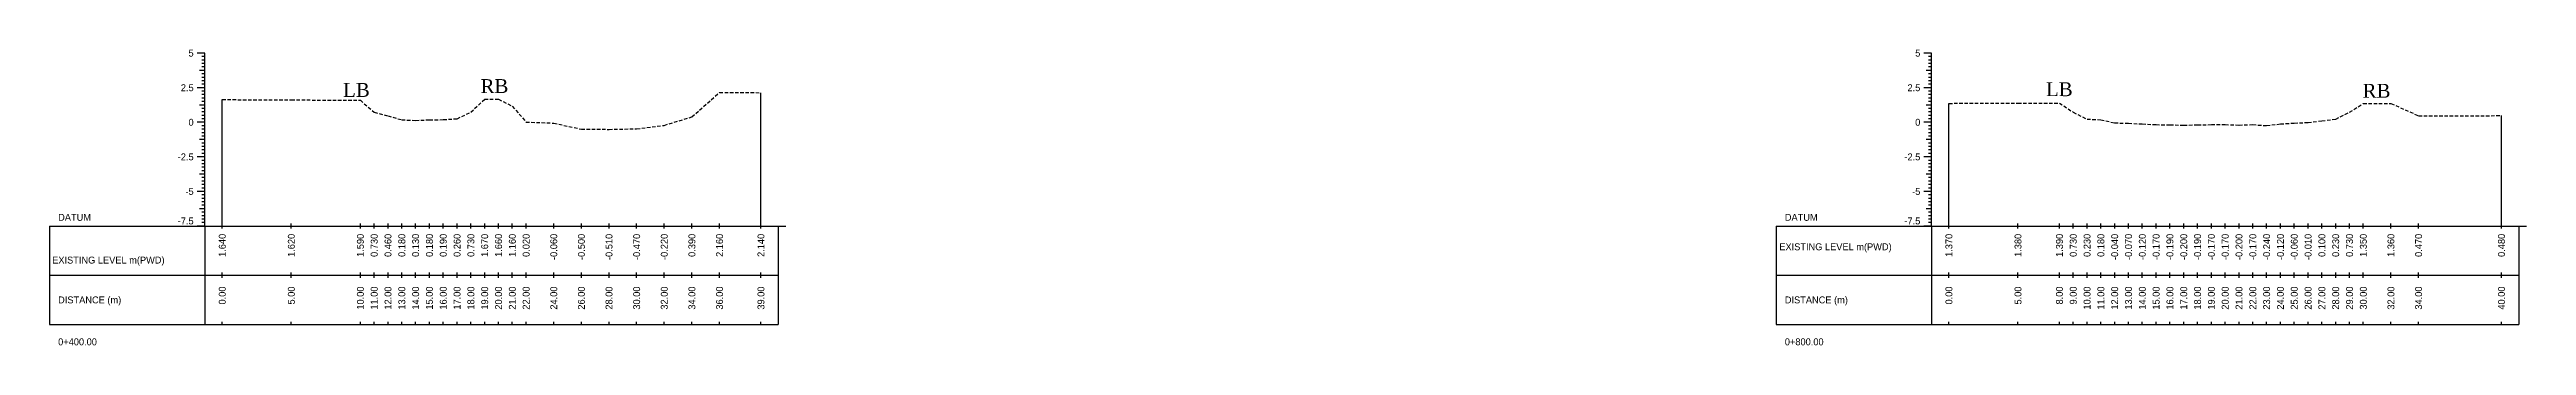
# Model space of a CAD drawing. Header units: inches. Extents: x 4752 to 6808, y -1487 to -426.
# Drawn here: x 5068 to 5247.3, y -1111.8 to -1090.4 of the extents above; entities that cross this region are included whole.
import ezdxf
from ezdxf.enums import TextEntityAlignment as Align

# ---------------------------------------------------------------- set-up
doc = ezdxf.new("R2010")
doc.units = ezdxf.units.IN
doc.header["$MEASUREMENT"] = 0
doc.linetypes.add('HIDDEN', pattern=[0.375, 0.25, -0.125])
doc.layers.add('CS_Drawing', color=7, linetype='Continuous')
doc.layers.add('GL', color=3, linetype='HIDDEN')
doc.styles.add('romans', font='romans.shx')

msp = doc.modelspace()

# ---------------------------------------------------------------- linework, layer by layer
at = {"layer": 'CS_Drawing'}
for p, q in [((5079.21, -1090.67), (5078.64, -1090.67)), ((5079.21, -1090.67), (5078.81, -1090.67)), ((5079.21, -1091.92), (5078.81, -1091.92)), ((5079.21, -1090.67), (5078.98, -1090.67)), ((5079.21, -1090.92), (5078.98, -1090.92)), ((5079.21, -1091.17), (5078.98, -1091.17)), ((5079.21, -1091.42), (5078.98, -1091.42)), ((5079.21, -1091.67), (5078.98, -1091.67)), ((5079.21, -1091.92), (5078.98, -1091.92)), ((5079.21, -1103.17), (5079.21, -1090.67)), ((5204.21, -1090.67), (5203.64, -1090.67)), ((5204.21, -1090.67), (5203.81, -1090.67)), ((5204.21, -1091.92), (5203.81, -1091.92)), ((5204.21, -1090.67), (5203.98, -1090.67)), ((5204.21, -1090.92), (5203.98, -1090.92)), ((5204.21, -1091.17), (5203.98, -1091.17)), ((5204.21, -1091.42), (5203.98, -1091.42)), ((5204.21, -1091.67), (5203.98, -1091.67)), ((5204.21, -1091.92), (5203.98, -1091.92)), ((5204.21, -1103.17), (5204.21, -1090.67)), ((5079.21, -1093.17), (5078.64, -1093.17)), ((5079.21, -1093.17), (5078.81, -1093.17)), ((5079.21, -1092.17), (5078.98, -1092.17)), ((5079.21, -1092.42), (5078.98, -1092.42)), ((5079.21, -1092.67), (5078.98, -1092.67)), ((5079.21, -1092.92), (5078.98, -1092.92)), ((5079.21, -1093.17), (5078.98, -1093.17)), ((5079.21, -1093.42), (5078.98, -1093.42)), ((5079.21, -1093.67), (5078.98, -1093.67)), ((5119.46, -1103.17), (5119.46, -1093.53)), ((5204.21, -1093.17), (5203.64, -1093.17)), ((5204.21, -1093.17), (5203.81, -1093.17)), ((5204.21, -1092.17), (5203.98, -1092.17)), ((5204.21, -1092.42), (5203.98, -1092.42)), ((5204.21, -1092.67), (5203.98, -1092.67)), ((5204.21, -1092.92), (5203.98, -1092.92)), ((5204.21, -1093.17), (5203.98, -1093.17)), ((5204.21, -1093.42), (5203.98, -1093.42)), ((5204.21, -1093.67), (5203.98, -1093.67)), ((5079.21, -1094.42), (5078.81, -1094.42)), ((5079.21, -1093.92), (5078.98, -1093.92)), ((5079.21, -1094.17), (5078.98, -1094.17)), ((5079.21, -1094.42), (5078.98, -1094.42)), ((5079.21, -1094.67), (5078.98, -1094.67)), ((5079.21, -1094.92), (5078.98, -1094.92)), ((5079.21, -1095.17), (5078.98, -1095.17)), ((5079.21, -1095.42), (5078.98, -1095.42)), ((5080.46, -1103.17), (5080.46, -1094.03)), ((5204.21, -1094.42), (5203.81, -1094.42)), ((5204.21, -1093.92), (5203.98, -1093.92)), ((5204.21, -1094.17), (5203.98, -1094.17)), ((5204.21, -1094.42), (5203.98, -1094.42)), ((5204.21, -1094.67), (5203.98, -1094.67)), ((5204.21, -1094.92), (5203.98, -1094.92)), ((5204.21, -1095.17), (5203.98, -1095.17)), ((5204.21, -1095.42), (5203.98, -1095.42)), ((5205.46, -1103.17), (5205.46, -1094.3)), ((5245.46, -1103.17), (5245.46, -1095.19)), ((5079.21, -1095.67), (5078.64, -1095.67)), ((5079.21, -1095.67), (5078.81, -1095.67)), ((5079.21, -1096.92), (5078.81, -1096.92)), ((5079.21, -1095.67), (5078.98, -1095.67)), ((5079.21, -1095.92), (5078.98, -1095.92)), ((5079.21, -1096.17), (5078.98, -1096.17)), ((5079.21, -1096.42), (5078.98, -1096.42)), ((5079.21, -1096.67), (5078.98, -1096.67)), ((5079.21, -1096.92), (5078.98, -1096.92)), ((5079.21, -1097.17), (5078.98, -1097.17)), ((5204.21, -1095.67), (5203.64, -1095.67)), ((5204.21, -1095.67), (5203.81, -1095.67)), ((5204.21, -1096.92), (5203.81, -1096.92)), ((5204.21, -1095.67), (5203.98, -1095.67)), ((5204.21, -1095.92), (5203.98, -1095.92)), ((5204.21, -1096.17), (5203.98, -1096.17)), ((5204.21, -1096.42), (5203.98, -1096.42)), ((5204.21, -1096.67), (5203.98, -1096.67)), ((5204.21, -1096.92), (5203.98, -1096.92)), ((5204.21, -1097.17), (5203.98, -1097.17)), ((5079.21, -1098.17), (5078.64, -1098.17)), ((5079.21, -1098.17), (5078.81, -1098.17)), ((5079.21, -1097.42), (5078.98, -1097.42)), ((5079.21, -1097.67), (5078.98, -1097.67)), ((5079.21, -1097.92), (5078.98, -1097.92)), ((5079.21, -1098.17), (5078.98, -1098.17)), ((5079.21, -1098.42), (5078.98, -1098.42)), ((5079.21, -1098.67), (5078.98, -1098.67)), ((5079.21, -1098.92), (5078.98, -1098.92)), ((5079.21, -1099.17), (5078.98, -1099.17)), ((5204.21, -1098.17), (5203.64, -1098.17)), ((5204.21, -1098.17), (5203.81, -1098.17)), ((5204.21, -1097.42), (5203.98, -1097.42)), ((5204.21, -1097.67), (5203.98, -1097.67)), ((5204.21, -1097.92), (5203.98, -1097.92)), ((5204.21, -1098.17), (5203.98, -1098.17)), ((5204.21, -1098.42), (5203.98, -1098.42)), ((5204.21, -1098.67), (5203.98, -1098.67)), ((5204.21, -1098.92), (5203.98, -1098.92)), ((5204.21, -1099.17), (5203.98, -1099.17)), ((5079.21, -1100.67), (5078.64, -1100.67)), ((5079.21, -1099.42), (5078.81, -1099.42)), ((5079.21, -1100.67), (5078.81, -1100.67)), ((5079.21, -1099.42), (5078.98, -1099.42)), ((5079.21, -1099.67), (5078.98, -1099.67)), ((5079.21, -1099.92), (5078.98, -1099.92)), ((5079.21, -1100.17), (5078.98, -1100.17)), ((5079.21, -1100.42), (5078.98, -1100.42)), ((5079.21, -1100.67), (5078.98, -1100.67)), ((5079.21, -1100.92), (5078.98, -1100.92)), ((5204.21, -1100.67), (5203.64, -1100.67)), ((5204.21, -1099.42), (5203.81, -1099.42)), ((5204.21, -1100.67), (5203.81, -1100.67)), ((5204.21, -1099.42), (5203.98, -1099.42)), ((5204.21, -1099.67), (5203.98, -1099.67)), ((5204.21, -1099.92), (5203.98, -1099.92)), ((5204.21, -1100.17), (5203.98, -1100.17)), ((5204.21, -1100.42), (5203.98, -1100.42)), ((5204.21, -1100.67), (5203.98, -1100.67)), ((5204.21, -1100.92), (5203.98, -1100.92)), ((5079.21, -1101.92), (5078.81, -1101.92)), ((5079.21, -1101.17), (5078.98, -1101.17)), ((5079.21, -1101.42), (5078.98, -1101.42)), ((5079.21, -1101.67), (5078.98, -1101.67)), ((5079.21, -1101.92), (5078.98, -1101.92)), ((5079.21, -1102.17), (5078.98, -1102.17)), ((5079.21, -1102.42), (5078.98, -1102.42)), ((5079.21, -1102.67), (5078.98, -1102.67)), ((5204.21, -1101.92), (5203.81, -1101.92)), ((5204.21, -1101.17), (5203.98, -1101.17)), ((5204.21, -1101.42), (5203.98, -1101.42)), ((5204.21, -1101.67), (5203.98, -1101.67)), ((5204.21, -1101.92), (5203.98, -1101.92)), ((5204.21, -1102.17), (5203.98, -1102.17)), ((5204.21, -1102.42), (5203.98, -1102.42)), ((5204.21, -1102.67), (5203.98, -1102.67)), ((5067.96, -1103.17), (5079.21, -1103.17)), ((5067.96, -1103.17), (5067.96, -1110.29)), ((5079.21, -1103.17), (5078.64, -1103.17)), ((5079.21, -1103.17), (5078.81, -1103.17)), ((5079.21, -1102.92), (5078.98, -1102.92)), ((5079.21, -1103.17), (5078.98, -1103.17)), ((5079.21, -1103.17), (5120.71, -1103.17)), ((5079.21, -1103.17), (5079.21, -1110.29)), ((5080.46, -1103.35), (5080.46, -1102.98)), ((5085.46, -1103.35), (5085.46, -1102.98)), ((5090.46, -1103.35), (5090.46, -1102.98)), ((5091.46, -1103.35), (5091.46, -1102.98)), ((5092.46, -1103.35), (5092.46, -1102.98)), ((5093.46, -1103.35), (5093.46, -1102.98)), ((5094.46, -1103.35), (5094.46, -1102.98)), ((5095.46, -1103.35), (5095.46, -1102.98)), ((5096.46, -1103.35), (5096.46, -1102.98)), ((5097.46, -1103.35), (5097.46, -1102.98)), ((5098.46, -1103.35), (5098.46, -1102.98)), ((5099.46, -1103.35), (5099.46, -1102.98)), ((5100.46, -1103.35), (5100.46, -1102.98)), ((5101.46, -1103.35), (5101.46, -1102.98)), ((5102.46, -1103.35), (5102.46, -1102.98)), ((5104.46, -1103.35), (5104.46, -1102.98)), ((5106.46, -1103.35), (5106.46, -1102.98)), ((5108.46, -1103.35), (5108.46, -1102.98)), ((5110.46, -1103.35), (5110.46, -1102.98)), ((5112.46, -1103.35), (5112.46, -1102.98)), ((5114.46, -1103.35), (5114.46, -1102.98)), ((5116.46, -1103.35), (5116.46, -1102.98)), ((5119.46, -1103.35), (5119.46, -1102.98)), ((5120.71, -1103.17), (5121.27, -1103.17)), ((5120.71, -1103.17), (5121.1, -1103.17)), ((5120.71, -1103.17), (5120.93, -1103.17)), ((5120.71, -1103.17), (5120.71, -1110.29)), ((5192.96, -1103.17), (5204.21, -1103.17)), ((5192.96, -1103.17), (5192.96, -1110.29)), ((5204.21, -1103.17), (5203.64, -1103.17)), ((5204.21, -1103.17), (5203.81, -1103.17)), ((5204.21, -1102.92), (5203.98, -1102.92)), ((5204.21, -1103.17), (5203.98, -1103.17)), ((5204.21, -1103.17), (5246.71, -1103.17)), ((5204.21, -1103.17), (5204.21, -1110.29)), ((5205.46, -1103.35), (5205.46, -1102.98)), ((5210.46, -1103.35), (5210.46, -1102.98)), ((5213.46, -1103.35), (5213.46, -1102.98)), ((5214.46, -1103.35), (5214.46, -1102.98)), ((5215.46, -1103.35), (5215.46, -1102.98)), ((5216.46, -1103.35), (5216.46, -1102.98)), ((5217.46, -1103.35), (5217.46, -1102.98)), ((5218.46, -1103.35), (5218.46, -1102.98)), ((5219.46, -1103.35), (5219.46, -1102.98)), ((5220.46, -1103.35), (5220.46, -1102.98)), ((5221.46, -1103.35), (5221.46, -1102.98)), ((5222.46, -1103.35), (5222.46, -1102.98)), ((5223.46, -1103.35), (5223.46, -1102.98)), ((5224.46, -1103.35), (5224.46, -1102.98)), ((5225.46, -1103.35), (5225.46, -1102.98)), ((5226.46, -1103.35), (5226.46, -1102.98)), ((5227.46, -1103.35), (5227.46, -1102.98)), ((5228.46, -1103.35), (5228.46, -1102.98)), ((5229.46, -1103.35), (5229.46, -1102.98)), ((5230.46, -1103.35), (5230.46, -1102.98)), ((5231.46, -1103.35), (5231.46, -1102.98)), ((5232.46, -1103.35), (5232.46, -1102.98)), ((5233.46, -1103.35), (5233.46, -1102.98)), ((5234.46, -1103.35), (5234.46, -1102.98)), ((5235.46, -1103.35), (5235.46, -1102.98)), ((5237.46, -1103.35), (5237.46, -1102.98)), ((5239.46, -1103.35), (5239.46, -1102.98)), ((5245.46, -1103.35), (5245.46, -1102.98)), ((5246.71, -1103.17), (5247.27, -1103.17)), ((5246.71, -1103.17), (5247.1, -1103.17)), ((5246.71, -1103.17), (5246.93, -1103.17)), ((5246.71, -1103.17), (5246.71, -1110.29)), ((5067.96, -1106.73), (5079.21, -1106.73)), ((5079.21, -1106.73), (5120.71, -1106.73)), ((5079.21, -1106.73), (5120.71, -1106.73)), ((5080.46, -1106.92), (5080.46, -1106.54)), ((5085.46, -1106.92), (5085.46, -1106.54)), ((5090.46, -1106.92), (5090.46, -1106.54)), ((5091.46, -1106.92), (5091.46, -1106.54)), ((5092.46, -1106.92), (5092.46, -1106.54)), ((5093.46, -1106.92), (5093.46, -1106.54)), ((5094.46, -1106.92), (5094.46, -1106.54)), ((5095.46, -1106.92), (5095.46, -1106.54)), ((5096.46, -1106.92), (5096.46, -1106.54)), ((5097.46, -1106.92), (5097.46, -1106.54)), ((5098.46, -1106.92), (5098.46, -1106.54)), ((5099.46, -1106.92), (5099.46, -1106.54)), ((5100.46, -1106.92), (5100.46, -1106.54)), ((5101.46, -1106.92), (5101.46, -1106.54)), ((5102.46, -1106.92), (5102.46, -1106.54)), ((5104.46, -1106.92), (5104.46, -1106.54)), ((5106.46, -1106.92), (5106.46, -1106.54)), ((5108.46, -1106.92), (5108.46, -1106.54)), ((5110.46, -1106.92), (5110.46, -1106.54)), ((5112.46, -1106.92), (5112.46, -1106.54)), ((5114.46, -1106.92), (5114.46, -1106.54)), ((5116.46, -1106.92), (5116.46, -1106.54)), ((5119.46, -1106.92), (5119.46, -1106.54)), ((5192.96, -1106.73), (5204.21, -1106.73)), ((5204.21, -1106.73), (5246.71, -1106.73)), ((5204.21, -1106.73), (5246.71, -1106.73)), ((5205.46, -1106.92), (5205.46, -1106.54)), ((5210.46, -1106.92), (5210.46, -1106.54)), ((5213.46, -1106.92), (5213.46, -1106.54)), ((5214.46, -1106.92), (5214.46, -1106.54)), ((5215.46, -1106.92), (5215.46, -1106.54)), ((5216.46, -1106.92), (5216.46, -1106.54)), ((5217.46, -1106.92), (5217.46, -1106.54)), ((5218.46, -1106.92), (5218.46, -1106.54)), ((5219.46, -1106.92), (5219.46, -1106.54)), ((5220.46, -1106.92), (5220.46, -1106.54)), ((5221.46, -1106.92), (5221.46, -1106.54)), ((5222.46, -1106.92), (5222.46, -1106.54)), ((5223.46, -1106.92), (5223.46, -1106.54)), ((5224.46, -1106.92), (5224.46, -1106.54)), ((5225.46, -1106.92), (5225.46, -1106.54)), ((5226.46, -1106.92), (5226.46, -1106.54)), ((5227.46, -1106.92), (5227.46, -1106.54)), ((5228.46, -1106.92), (5228.46, -1106.54)), ((5229.46, -1106.92), (5229.46, -1106.54)), ((5230.46, -1106.92), (5230.46, -1106.54)), ((5231.46, -1106.92), (5231.46, -1106.54)), ((5232.46, -1106.92), (5232.46, -1106.54)), ((5233.46, -1106.92), (5233.46, -1106.54)), ((5234.46, -1106.92), (5234.46, -1106.54)), ((5235.46, -1106.92), (5235.46, -1106.54)), ((5237.46, -1106.92), (5237.46, -1106.54)), ((5239.46, -1106.92), (5239.46, -1106.54)), ((5245.46, -1106.92), (5245.46, -1106.54)), ((5067.96, -1110.29), (5079.21, -1110.29)), ((5079.21, -1110.29), (5120.71, -1110.29)), ((5080.46, -1110.29), (5080.46, -1110.1)), ((5085.46, -1110.29), (5085.46, -1110.1)), ((5090.46, -1110.29), (5090.46, -1110.1)), ((5091.46, -1110.29), (5091.46, -1110.1)), ((5092.46, -1110.29), (5092.46, -1110.1)), ((5093.46, -1110.29), (5093.46, -1110.1)), ((5094.46, -1110.29), (5094.46, -1110.1)), ((5095.46, -1110.29), (5095.46, -1110.1)), ((5096.46, -1110.29), (5096.46, -1110.1)), ((5097.46, -1110.29), (5097.46, -1110.1)), ((5098.46, -1110.29), (5098.46, -1110.1)), ((5099.46, -1110.29), (5099.46, -1110.1)), ((5100.46, -1110.29), (5100.46, -1110.1)), ((5101.46, -1110.29), (5101.46, -1110.1)), ((5102.46, -1110.29), (5102.46, -1110.1)), ((5104.46, -1110.29), (5104.46, -1110.1)), ((5106.46, -1110.29), (5106.46, -1110.1)), ((5108.46, -1110.29), (5108.46, -1110.1)), ((5110.46, -1110.29), (5110.46, -1110.1)), ((5112.46, -1110.29), (5112.46, -1110.1)), ((5114.46, -1110.29), (5114.46, -1110.1)), ((5116.46, -1110.29), (5116.46, -1110.1)), ((5119.46, -1110.29), (5119.46, -1110.1)), ((5192.96, -1110.29), (5204.21, -1110.29)), ((5204.21, -1110.29), (5246.71, -1110.29)), ((5205.46, -1110.29), (5205.46, -1110.1)), ((5210.46, -1110.29), (5210.46, -1110.1)), ((5213.46, -1110.29), (5213.46, -1110.1)), ((5214.46, -1110.29), (5214.46, -1110.1)), ((5215.46, -1110.29), (5215.46, -1110.1)), ((5216.46, -1110.29), (5216.46, -1110.1)), ((5217.46, -1110.29), (5217.46, -1110.1)), ((5218.46, -1110.29), (5218.46, -1110.1)), ((5219.46, -1110.29), (5219.46, -1110.1)), ((5220.46, -1110.29), (5220.46, -1110.1)), ((5221.46, -1110.29), (5221.46, -1110.1)), ((5222.46, -1110.29), (5222.46, -1110.1)), ((5223.46, -1110.29), (5223.46, -1110.1)), ((5224.46, -1110.29), (5224.46, -1110.1)), ((5225.46, -1110.29), (5225.46, -1110.1)), ((5226.46, -1110.29), (5226.46, -1110.1)), ((5227.46, -1110.29), (5227.46, -1110.1)), ((5228.46, -1110.29), (5228.46, -1110.1)), ((5229.46, -1110.29), (5229.46, -1110.1)), ((5230.46, -1110.29), (5230.46, -1110.1)), ((5231.46, -1110.29), (5231.46, -1110.1)), ((5232.46, -1110.29), (5232.46, -1110.1)), ((5233.46, -1110.29), (5233.46, -1110.1)), ((5234.46, -1110.29), (5234.46, -1110.1)), ((5235.46, -1110.29), (5235.46, -1110.1)), ((5237.46, -1110.29), (5237.46, -1110.1)), ((5239.46, -1110.29), (5239.46, -1110.1)), ((5245.46, -1110.29), (5245.46, -1110.1))]:
    msp.add_line(p, q, dxfattribs=at)
at = {"layer": 'GL'}
for points in [[(5080.46, -1094.03), (5085.46, -1094.05), (5090.46, -1094.08), (5091.46, -1094.94), (5092.46, -1095.21), (5093.46, -1095.49), (5094.46, -1095.54), (5095.46, -1095.49), (5096.46, -1095.48), (5097.46, -1095.41), (5098.46, -1094.94), (5099.46, -1094), (5100.46, -1094.01), (5101.46, -1094.51), (5102.46, -1095.65), (5104.46, -1095.73), (5106.46, -1096.17), (5108.46, -1096.18), (5110.46, -1096.14), (5112.46, -1095.89), (5114.46, -1095.28), (5116.46, -1093.51), (5119.46, -1093.53)], [(5205.46, -1094.3), (5210.46, -1094.29), (5213.46, -1094.28), (5214.46, -1094.94), (5215.46, -1095.44), (5216.46, -1095.49), (5217.46, -1095.71), (5218.46, -1095.74), (5219.46, -1095.79), (5220.46, -1095.84), (5221.46, -1095.86), (5222.46, -1095.87), (5223.46, -1095.86), (5224.46, -1095.84), (5225.46, -1095.84), (5226.46, -1095.87), (5227.46, -1095.84), (5228.46, -1095.91), (5229.46, -1095.79), (5230.46, -1095.73), (5231.46, -1095.68), (5232.46, -1095.57), (5233.46, -1095.44), (5234.46, -1094.94), (5235.46, -1094.32), (5237.46, -1094.31), (5239.46, -1095.2), (5245.46, -1095.19)]]:
    msp.add_lwpolyline(points, dxfattribs=at)

# ---------------------------------------------------------------- texts
at = {"char_height": 1, "width": 325.847, "attachment_point": 1, "style": 'romans'}
for s, insert in [('{\\fTimes New Roman|b0|i0|c0|p18;LB}', (5089.21, -1092.83)), ('\\pi-1,l1;{\\fTimes New Roman|b0|i0|c0|p18;RB}', (5099.16, -1092.55)), ('{\\fTimes New Roman|b0|i0|c0|p18;LB}', (5212.49, -1092.78)), ('\\pi-1,l1;{\\fTimes New Roman|b0|i0|c0|p18;RB}', (5235.41, -1092.89))]:
    msp.add_mtext(s, dxfattribs=dict(at, insert=insert))
at = {"layer": 'CS_Drawing'}
for s, p in [('5', (5078.39, -1090.67)), ('5', (5203.39, -1090.67)), ('2.5', (5078.39, -1093.17)), ('2.5', (5203.39, -1093.17)), ('0', (5078.39, -1095.67)), ('0', (5203.39, -1095.67)), ('-2.5', (5078.39, -1098.17)), ('-2.5', (5203.39, -1098.17)), ('-5', (5078.39, -1100.67)), ('-5', (5203.39, -1100.67))]:
    msp.add_text(s, height=0.5, dxfattribs=at).set_placement(p, align=Align.MIDDLE_RIGHT)
for s, p in [('DATUM', (5068.58, -1102.54)), ('DATUM', (5193.58, -1102.54)), ('EXISTING LEVEL m(PWD)', (5193.18, -1104.67)), ('EXISTING LEVEL m(PWD)', (5068.15, -1105.63)), ('DISTANCE (m)', (5068.58, -1108.51)), ('DISTANCE (m)', (5193.58, -1108.51)), ('0+400.00', (5068.58, -1111.54)), ('0+800.00', (5193.58, -1111.54))]:
    msp.add_text(s, height=0.5, dxfattribs=at).set_placement(p, align=Align.MIDDLE_LEFT)
for p in [(5078.39, -1103.05), (5203.39, -1103.05)]:
    msp.add_text('-7.5', height=0.5, dxfattribs=at).set_placement(p, align=Align.RIGHT)
for s, p in [('1.640', (5080.46, -1103.73)), ('1.620', (5085.46, -1103.73)), ('1.590', (5090.46, -1103.73)), ('0.730', (5091.46, -1103.73)), ('0.460', (5092.46, -1103.73)), ('0.180', (5093.46, -1103.73)), ('0.130', (5094.46, -1103.73)), ('0.180', (5095.46, -1103.73)), ('0.190', (5096.46, -1103.73)), ('0.260', (5097.46, -1103.73)), ('0.730', (5098.46, -1103.73)), ('1.670', (5099.46, -1103.73)), ('1.660', (5100.46, -1103.73)), ('1.160', (5101.46, -1103.73)), ('0.020', (5102.46, -1103.73)), ('-0.060', (5104.46, -1103.73)), ('-0.500', (5106.46, -1103.73)), ('-0.510', (5108.46, -1103.73)), ('-0.470', (5110.46, -1103.73)), ('-0.220', (5112.46, -1103.73)), ('0.390', (5114.46, -1103.73)), ('2.160', (5116.46, -1103.73)), ('2.140', (5119.46, -1103.73)), ('1.370', (5205.46, -1103.73)), ('1.380', (5210.46, -1103.73)), ('1.390', (5213.46, -1103.73)), ('0.730', (5214.46, -1103.73)), ('0.230', (5215.46, -1103.73)), ('0.180', (5216.46, -1103.73)), ('-0.040', (5217.46, -1103.73)), ('-0.070', (5218.46, -1103.73)), ('-0.120', (5219.46, -1103.73)), ('-0.170', (5220.46, -1103.73)), ('-0.190', (5221.46, -1103.73)), ('-0.200', (5222.46, -1103.73)), ('-0.190', (5223.46, -1103.73)), ('-0.170', (5224.46, -1103.73)), ('-0.170', (5225.46, -1103.73)), ('-0.200', (5226.46, -1103.73)), ('-0.170', (5227.46, -1103.73)), ('-0.240', (5228.46, -1103.73)), ('-0.120', (5229.46, -1103.73)), ('-0.060', (5230.46, -1103.73)), ('-0.010', (5231.46, -1103.73)), ('0.100', (5232.46, -1103.73)), ('0.230', (5233.46, -1103.73)), ('0.730', (5234.46, -1103.73)), ('1.350', (5235.46, -1103.73)), ('1.360', (5237.46, -1103.73)), ('0.470', (5239.46, -1103.73)), ('0.480', (5245.46, -1103.73)), ('0.00', (5080.46, -1107.54)), ('5.00', (5085.46, -1107.54)), ('10.00', (5090.46, -1107.54)), ('11.00', (5091.46, -1107.54)), ('12.00', (5092.46, -1107.54)), ('13.00', (5093.46, -1107.54)), ('14.00', (5094.46, -1107.54)), ('15.00', (5095.46, -1107.54)), ('16.00', (5096.46, -1107.54)), ('17.00', (5097.46, -1107.54)), ('18.00', (5098.46, -1107.54)), ('19.00', (5099.46, -1107.54)), ('20.00', (5100.46, -1107.54)), ('21.00', (5101.46, -1107.54)), ('22.00', (5102.46, -1107.54)), ('24.00', (5104.46, -1107.54)), ('26.00', (5106.46, -1107.54)), ('28.00', (5108.46, -1107.54)), ('30.00', (5110.46, -1107.54)), ('32.00', (5112.46, -1107.54)), ('34.00', (5114.46, -1107.54)), ('36.00', (5116.46, -1107.54)), ('39.00', (5119.46, -1107.54)), ('0.00', (5205.46, -1107.54)), ('5.00', (5210.46, -1107.54)), ('8.00', (5213.46, -1107.54)), ('9.00', (5214.46, -1107.54)), ('10.00', (5215.46, -1107.54)), ('11.00', (5216.46, -1107.54)), ('12.00', (5217.46, -1107.54)), ('13.00', (5218.46, -1107.54)), ('14.00', (5219.46, -1107.54)), ('15.00', (5220.46, -1107.54)), ('16.00', (5221.46, -1107.54)), ('17.00', (5222.46, -1107.54)), ('18.00', (5223.46, -1107.54)), ('19.00', (5224.46, -1107.54)), ('20.00', (5225.46, -1107.54)), ('21.00', (5226.46, -1107.54)), ('22.00', (5227.46, -1107.54)), ('23.00', (5228.46, -1107.54)), ('24.00', (5229.46, -1107.54)), ('25.00', (5230.46, -1107.54)), ('26.00', (5231.46, -1107.54)), ('27.00', (5232.46, -1107.54)), ('28.00', (5233.46, -1107.54)), ('29.00', (5234.46, -1107.54)), ('30.00', (5235.46, -1107.54)), ('32.00', (5237.46, -1107.54)), ('34.00', (5239.46, -1107.54)), ('40.00', (5245.46, -1107.54))]:
    msp.add_text(s, height=0.5, rotation=90, dxfattribs=at).set_placement(p, align=Align.MIDDLE_RIGHT)

doc.saveas('drawing.dxf')
